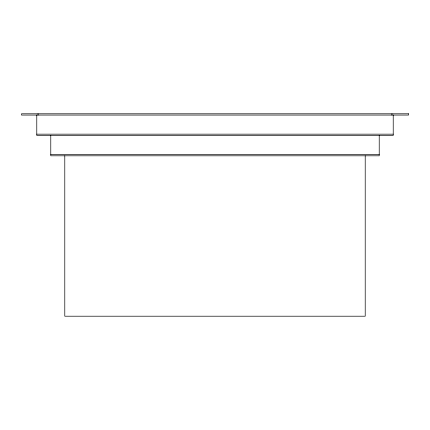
<?xml version="1.0" encoding="UTF-8"?>
<svg xmlns="http://www.w3.org/2000/svg" width="430" height="430" viewBox="0 0 430 430"><rect width="100%" height="100%" fill="white"/><g stroke="black" fill="none" stroke-linecap="round" stroke-linejoin="round"><path stroke-width="0.64" d="M36.776 134.165L393.224 134.165M50.778 154.531L379.222 154.531M393.224 115.068L393.224 135.434L36.776 135.434L36.776 115.068M391.95 113.794L391.95 115.068M379.222 135.434L379.222 155.805L50.778 155.805L50.778 135.434M365.215 155.805L365.215 316.206L64.785 316.206L64.785 155.805M38.05 113.794L38.05 115.068M408.5 113.794L21.5 113.794L21.5 115.068L408.5 115.068L408.5 113.794"/></g></svg>
